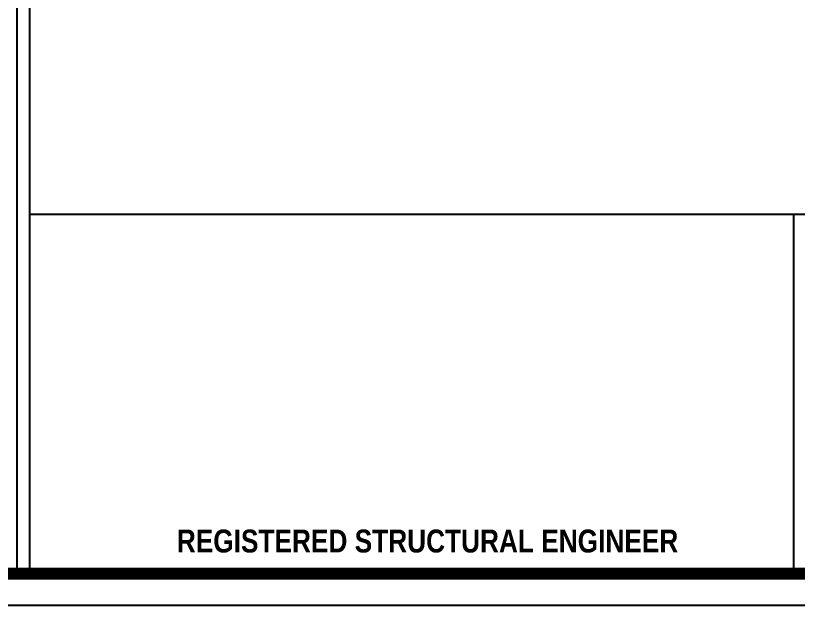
# Model space of a CAD drawing. Header units: metres. Extents: x 3750 to 6203, y 1588 to 3614.
# Drawn here: x 3829.08 to 3848.84, y 1603.83 to 1618.74 of the extents above; entities that cross this region are included whole.
import ezdxf

# ---------------------------------------------------------------- set-up
doc = ezdxf.new("R2010")
doc.units = ezdxf.units.M
doc.styles.add('style2', font='swisscb.ttf')

msp = doc.modelspace()

# ---------------------------------------------------------------- linework, layer by layer
for points in [[(3750.2549, 1603.8281), (3750.2549, 1687.7178), (3868.8576, 1687.7178), (3868.8576, 1603.8281)], [(3750.2549, 1687.7177), (3868.8576, 1687.7176), (3868.8576, 1603.8281), (3750.2549, 1603.8282)]]:
    msp.add_lwpolyline(points, close=True)
at = {"const_width": 0.3036}
msp.add_lwpolyline([(3751.0595, 1604.6328), (3868.0531, 1604.6326), (3868.0531, 1686.913), (3751.0595, 1686.9131)], close=True, dxfattribs=at)
for points in [[(3829.1113, 1686.913), (3829.1113, 1604.6326)], [(3829.4331, 1686.913), (3829.4331, 1604.6326)], [(3829.4331, 1613.7214), (3868.0531, 1613.7214)], [(3848.7431, 1613.7214), (3848.7431, 1604.6326)]]:
    msp.add_lwpolyline(points)

# ---------------------------------------------------------------- texts
at = {"insert": (3833.1535, 1605.744), "char_height": 0.579299, "attachment_point": 1, "style": 'style2'}
msp.add_mtext_dynamic_manual_height_columns('REGISTERED STRUCTURAL ENGINEER', width=933.625095, gutter_width=20.1145, heights=[0], dxfattribs=at)

doc.saveas('drawing.dxf')
